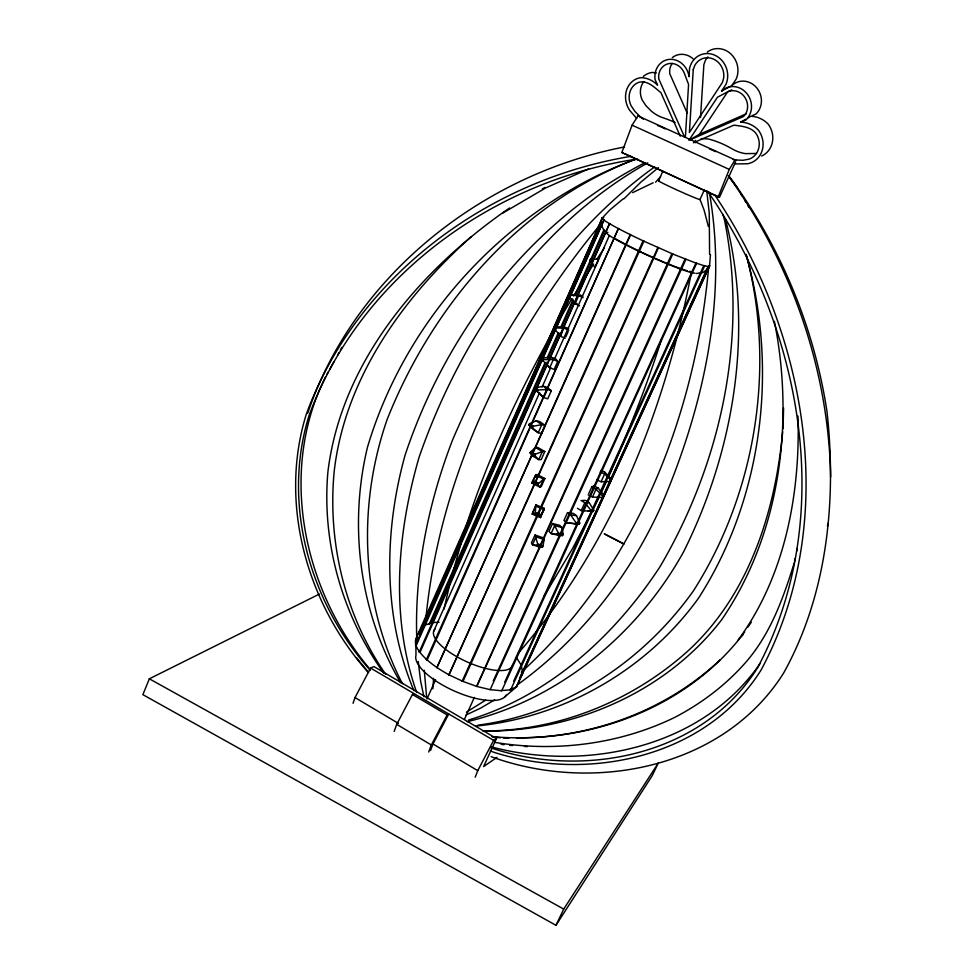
<?xml version="1.0" encoding="UTF-8"?>
<svg xmlns="http://www.w3.org/2000/svg" width="974" height="974" viewBox="0 0 974 974"><rect width="100%" height="100%" fill="white"/><g stroke="black" fill="none" stroke-linecap="round" stroke-linejoin="round"><path stroke-width="1.46" d="M783.583 407.948L783.047 428.803M695.363 142.752L695.412 140.317M432.858 688.874L433.6 678.354M710.46 254.604L709.547 265.841L516.5 686.987L509.877 689.555M685.404 137.188L688.569 84.421L684.345 73.281A14.841 13.234 70.5 0 0 670.051 63.456A14.841 13.234 70.5 0 0 658.68 75.4L658.741 78.821L684.71 137.346M700.513 117.477L703.885 64.528L705.407 60.4A16.716 15.182 71.9 0 1 707.964 56.906M540.607 516.305L540.448 517.62L540.862 514.783L544.052 509.633L535.773 506.09L532.181 514.089L534.775 513.663L535.335 512.421L535.943 504.812L544.198 508.343L544.052 509.633L540.448 517.62L532.181 514.089L535.943 504.812M708.755 266.109C695.473 416.726 634.963 569.12 521.333 672.157M709.596 254.409L709.242 212.819L706.82 191.793M425.285 625.028C438.008 476.481 507.43 336.627 601.579 222.949M782.682 431.75C774.878 515.989 745.95 603.953 678.403 659.191C624.31 704.08 554.73 730.865 484.248 730.987M543.078 545.793L544.064 539.559L543.017 537.733L535.006 534.994L531.439 542.895L532.449 544.746L540.485 547.473L542.518 547.011L543.078 545.793L537.721 543.967L535.006 534.994M691.309 272.55C665.315 410.651 610.929 546.998 517.742 653.822M827.425 526.289L827.997 523.33M601.165 221.354L601.506 219.674M794.577 561.365L795.186 558.431M796.72 551.126L797.329 548.204M522.514 673.558L522.052 675.104M443.998 609.213L450.025 582.878L461.566 541.167M307.723 413.171C354.207 275.338 483.226 174.042 624.456 146.977M532.413 481.643L532.023 483.177L539.961 487.183L541.301 486.513L544.904 478.49L536.978 474.496L535.627 475.142L532.413 481.643L537.721 484.322L539.961 487.183L543.577 479.135L544.904 478.49M462.394 538.391C484.188 465.231 517.097 395.894 554.096 329.309M661.419 339.561C647.138 385.034 629.326 429.327 610.321 473.011L608.507 476.956M353.051 703.301L355.023 697.567L370.595 668.067L373.906 666.569L496.472 738.511L483.603 766.562L496.983 757.382M794.26 562.826C783.486 597.549 771.055 632.479 747.228 660.628C727.006 684.162 702.132 703.131 674.653 717.436C619.16 744.392 555.192 752.391 494.524 742.322M394.19 731.389L396.722 724.352L412.44 694.499L414.12 693.634M428.706 752.013L431.336 744.976L447.139 714.904L448.746 713.979L432.98 743.978L430.545 750.504M735.65 161.769L719.445 197.357L621.826 152.504L632.089 125.183L637.958 115.918L639.443 116.563M475.227 777.179L477.759 770.653L493.635 740.362L496.472 738.511M718.191 196.943L729.27 169.403L735.066 159.882L736.271 160.406M319.399 594.067L149.351 678.805L142.874 694.657L555.959 925.3L652.203 775.706L658.363 762.91L563.715 909.095L555.959 925.3M415.691 639.285L416.336 639.711L415.618 639.334L602.285 218.091L418.869 634.098M568.646 328.749L564.116 326.801L554.425 326.923L553.877 328.165L560.622 336.347L565.176 338.307M553.914 329.115L554.425 326.923M421.365 629.642L601.141 223.095M582.817 296.352L580.626 295.317L570.886 295.049L569.571 295.232L569.023 296.486L575.098 303.73L579.506 305.812M542.177 358.006L541.629 359.248L549.713 367.758L554.157 369.45L557.761 361.342L555.813 358.956L551.394 357.263L542.177 358.006L543.431 359.589L553.317 359.625L557.761 361.342M415.508 644.995L603.941 220.039L416.288 645.36L415.508 644.995L416.202 645.409M542.871 360.83L543.431 359.589M429.084 624.517L544.77 363.29M547.242 357.738L558.309 332.718M560.781 327.167L573.089 299.371M574.928 295.207L603.856 229.901M430.471 623.457L546.195 362.255M548.045 358.079L559.125 333.071M561.584 327.52L573.272 301.112M575.744 295.56L604.671 230.254M534.677 389.15L535.225 387.908L543.407 386.215L547.437 387.469L551.357 390.708L547.753 398.816L543.711 397.575L534.677 389.15L543.711 397.575L547.327 389.442L543.407 386.215M419.258 651.91L609.554 223.655L420.074 652.251L419.258 651.91L420.074 652.251M537.258 391.317L537.806 390.063L547.327 389.442L551.357 390.708M433.6 631.444L539.62 392.619M542.08 387.068L550.712 367.624M554.413 359.296L609.261 235.72M565.772 336.955L568.171 331.55M528.931 424.908L529.479 423.666L536.15 420.817L539.511 421.486L545.172 425.334L541.568 433.406L538.208 432.76L532.559 428.889L528.931 424.908L538.208 432.76L541.824 424.664L545.172 425.334M426.429 659.532L618.393 228.561L427.245 659.873L426.429 659.532L427.245 659.873M532.681 427.489L533.241 426.235L541.824 424.664L536.15 420.817M529.99 452.74L535.335 447.431L537.77 447.456L544.807 451.546L541.203 459.606L538.768 459.618L531.731 455.491L529.99 452.74L534.689 455.491L538.768 459.618L542.384 451.534L544.807 451.546M629.788 234.442L630.604 234.783L436.9 667.665L630.19 234.576M534.689 455.491L535.237 454.237L542.384 451.534L535.335 447.431M426.965 698.991L435.597 679.657M658.558 180.872L662.856 171.241M535.773 477.175L536.978 474.496M601.932 217.981L601.993 218.018A59.012 4.127 24.3 0 0 643.911 241.199L448.904 674.97L643.059 240.822L672.778 254.007L476.943 686.268M537.721 484.322L543.577 479.135L535.627 475.142L532.023 483.177L533.387 482.52M462.2 681.094L657.876 247.518L658.436 247.81L463.015 681.386L462.224 681.009L463.015 681.386M541.203 514.978L544.198 508.343M542.871 542.201L544.064 539.559L536.029 536.82L532.449 544.746L537.161 545.197L537.721 543.967M476.542 686.366L671.938 253.617M552.526 523.501L548.946 531.402L551.114 533.545L558.321 535.347L562.595 535.578L563.155 534.361L561.913 527.445L559.721 525.327L552.526 523.501L554.705 525.619L558.358 533.155L563.155 534.361M464.403 719.396L474.362 697.396M708.354 226.492L704.08 210.043L700.014 199.451L704.36 189.869M561.913 527.445L554.705 525.619L551.114 533.545L557.798 534.385L558.358 533.155M493.27 680.936L685.112 258.987L685.672 259.279M490.166 689.641L685.915 259.364M588.734 493.562L591.717 487.024L593.799 485.831L598.109 487.986L604.063 495.425L602.163 497.446L592.46 497.057L588.138 494.877M567.075 522.807L575.317 523.756L575.865 522.539L570.667 514.893L567.513 512.604L563.922 520.506L567.075 522.807L579.201 524.28L579.749 523.062L576.523 515.709L573.369 513.42L568.974 512.811M581.222 510.632L584.826 502.742L589.197 502.694L593.811 510.206L593.251 511.411L581.222 510.632L577.436 508.318M504.727 682.117L695.935 263.041L704.616 265.914L510.668 689.848L501.038 690.578M476.651 686.402L490.08 689.629L501.732 690.785L696.629 263.321M592.46 497.057L596.051 489.192L598.109 487.986M596.624 479.853L601.08 481.753L604.659 473.924L604.477 471.793L601.141 470.381M590.354 511.472L590.914 510.254L584.826 502.742L581.028 500.441M513.663 681.228L703.155 266.925M519.507 678.354L708.171 266.377L708.768 266.62M521.273 675.189L708.268 266.9M518.29 682.299L709.717 265.89L708.926 265.549L709.62 265.865M601.214 492.734L606.68 480.9M598.791 497.982L572.615 548.399L543.955 596.441M604.428 533.935L624.005 544.04L604.294 533.837M516.5 686.987L515.77 686.597M518.679 682.457L516.281 687.035L504.605 697.043M419.063 632.102L419.916 630.714M555.521 326.728L557.652 322.869M325.401 377.133C278.114 471.647 303.255 590.378 369.913 669.138M326.826 374.552L328.25 371.958M329.687 369.377L333.972 361.622M337.54 355.169L338.964 352.588M340.401 349.995L341.825 347.414M560.488 317.707L572.006 298.494M573.54 295.926L593.641 264.088M596.965 259.023L604.489 247.749M688.935 140.341L717.473 97.217L727.103 92.128A14.927 13.624 68 0 1 743.795 95.927A14.927 13.624 68 0 1 745.597 113.921L743.564 116.466L690.286 139.745M735.382 163.936L747.63 163.754A21.745 19.87 63.7 0 0 758.283 130.005A25.884 23.632 63.1 0 0 740.739 122.188L745.999 119.899A19.09 17.422 68 0 0 746.608 93.236A19.09 17.422 68 0 0 721.539 91.081L725.886 84.507A21.148 19.115 71.2 0 0 714.673 55.141A21.148 19.115 71.2 0 0 689.531 68.533L689.032 76.751A18.981 16.923 70.5 0 0 669.552 59.341A18.981 16.923 70.5 0 0 655.076 79.503L657.596 85.176A25.616 22.56 68.3 0 0 640.709 77.664A21.525 18.981 68.6 0 0 629.728 110.415L636.728 118.451M690.249 139.586L699.442 134.302L727.785 91.678L731.851 89.839M721.539 91.081L731.815 85.615L736.137 79.113A20.856 18.932 71.9 0 0 730.89 53.972A20.856 18.932 71.9 0 0 707.307 52.072M448.539 674.629L462.991 681.423L476.846 686.439M737.695 640.636C784.898 576.888 800.421 494.013 797.962 416.044M742.176 635.425L744.672 631.834M747.995 627.037L751.319 622.24M436.535 667.348L437.35 667.677M741.251 636.996L742.955 634.622M760.097 663.513C702.023 747.74 586.19 772.053 491.359 746.9M506.103 695.156A49.333 17.861 24.2 0 1 454.408 691.053A49.333 17.861 24.2 0 1 415.995 655.125L415.776 639.541L417.42 637.471M420.731 629.703L424.323 625.6M655.563 182.223L660.603 176.684M740.337 637.714C681.897 711.105 583.816 744.696 491.967 736.661M602.176 218.115L609.955 209.848L623.08 198.927M706.966 269.579L702.899 272.61L696.276 273.487M623.92 198.842L641.014 181.992L658.436 167.625M471.392 236.536C403.273 297.277 345.052 378.046 334.252 470.856C327.276 541.885 344.979 615.519 385.704 674.361M720.297 659.69C665.887 711.02 590.841 738.28 516.403 737.805M509.56 207.973C420.658 269.116 341.302 361.244 327.921 471.757C321.578 542.859 342.422 615.495 383.939 673.375M654.723 166.834C561.061 234.186 497.373 335.312 452.557 439.98C428.219 503.241 414.425 571.202 416.787 639.139M516.804 685.258C579.834 639.821 629.496 576.547 661.249 505.798C703.179 407.85 728.235 298.507 709.303 192.158M485.612 700.196L466.449 712.128M604.063 495.425L602.711 496.241L596.051 489.192L591.717 487.024M740.739 122.188L745.731 119.242M748.227 117.769L750.723 116.296M494.719 699.819L480.511 708.195L466.059 714.977M502.657 213.148L545.659 187.945L588.613 168.916M542.36 188.932L544.977 187.41M632.601 192.645L653.164 182.759M647.771 162.853C536.321 225.213 460.361 338.428 419.137 457.086C397.075 532.997 390.111 616.773 416.677 692.441M644.788 162.828C529.479 221.902 445.727 333.364 405.16 454.907C383.793 531.646 382.831 616.505 413.95 690.736M509.889 689.482L510.668 689.848M699.442 134.302L746.388 113.763M752.025 115.736L755.934 114.031A18.823 17.252 68.6 0 0 756.603 87.697A18.823 17.252 68.6 0 0 731.815 85.615M693.427 142.776L733.86 125.183C742.066 126.218 752.318 126.949 756.968 134.948A17.642 16.12 63.7 0 1 749.335 159.079L743.04 160.284L735.614 159.992A39.703 36.282 66.2 0 1 733.142 159.553M636.01 159.03C508.428 206.135 406.085 317.171 367.454 447.297C348.509 526.118 359.564 612.439 400.558 682.652M635.352 159.322C519.166 203.554 432.31 305.666 387.177 419.38C357.762 503.875 360.453 600.739 401.13 681.13L402.676 683.699M425.723 624.906L432.626 622.556L439.067 622.264M468.555 720.017C549.032 695.947 614.777 635.937 660.055 566.649C720.565 463.673 748.312 338.222 724.534 220.148L722.939 214.475M467.289 721.685C559.271 699.49 638.043 634.013 683.565 551.881C734.213 450.292 754.107 330.612 725.581 219.661M631.042 156.339C488.071 179.837 356.934 276.312 306.323 414.133C278.54 503.375 306.956 603.783 368.318 672.486M602.078 218.066L603.795 217.665M577.046 303.401L575.098 303.73L578.702 295.609L580.626 295.317M477.942 725.167C564.579 713.869 643.242 661.541 693.427 590.853C755.861 492.82 776.034 367.283 746.291 254.835M756.481 153.454L745.56 153.636A39.155 35.916 66.7 0 1 734.846 150.337L728.564 146.891A94.977 84.275 57 0 0 713.796 140.548L708.585 139.002L701.207 138.6M475.543 726.093C563.532 717.789 646.894 669.795 698.553 598.109C762.861 497.872 778.628 368.306 745.987 254.336M637.751 159.225L631.761 159.894C489.959 182.929 359.26 278.881 309.062 415.533C281.608 503.595 309.732 602.699 370.363 670.416M516.366 687.047L515.806 686.816M601.08 481.753L610.601 481.509L610.454 480.072M590.914 510.254L593.811 510.206M503.461 738.024L509.025 737.927M582.489 500.429L585.411 500.405L589.197 502.694M482.934 731.097C573.491 732.192 665.68 692.368 721.503 619.975C780.405 534.19 794.516 422.01 774.391 321.347M554.462 327.873L564.226 328.226L568.779 330.198M569.571 295.232L578.702 295.609L583.109 297.691M509.719 745.341L512.604 745.548M524.414 746.401L527.36 746.62M493.124 737.062L500.502 737.756M588.162 510.839L593.251 511.411M575.865 522.539L579.749 523.062M575.317 523.756L579.201 524.28M570.667 514.893L576.523 515.709M501.013 744.209L503.935 744.757M703.825 265.549L708.999 266.754M696.727 263.406L672.486 253.91M643.863 241.199L643.108 240.822M557.798 534.385L562.595 535.578M618.88 228.841L618.1 228.488M609.919 223.874L609.261 223.594M604.306 220.258L603.649 219.966M537.161 545.197L542.518 547.011M621.826 152.504L623.348 153.04M490.811 747.74L494.95 749.237C587.797 778.555 703.739 754.071 757.638 667.64C837.068 518.801 802.466 332.451 711.483 196.858L706.941 190.807M490.312 750.978L494.512 752.488C588.746 782.28 706.442 757.492 761.218 669.795C841.475 519.799 806.63 331.842 714.879 195.141M491.103 756.652C592.545 793.713 723.305 768.79 783.571 673.131C827.486 594.213 836.703 500.283 827.011 411.685C814.094 326.607 779.918 245.083 728.905 175.856M600.203 472.013L604.659 473.924L611.148 480.304L611.002 478.867L604.477 471.793M535.335 512.421L540.862 514.783M534.775 513.663L540.302 516.013M637.958 115.918L735.066 159.882M632.089 125.183L729.27 169.403M624.724 153.673L719.445 197.357M532.973 480.401L538.281 483.08M658.412 247.786L657.645 247.469M149.351 678.805L563.715 909.095M530.55 451.498L535.237 454.237M370.595 668.067L493.635 740.362M412.44 694.499L447.139 714.904M355.023 697.567L398.439 723.414M432.98 743.978L477.759 770.653M396.722 724.352L431.336 744.976M529.479 423.666L533.241 426.235M535.225 387.908L537.806 390.063M556.872 533.922L558.321 535.347M356.435 657.694L368.549 672.45M551.394 357.263L553.317 359.625L549.713 367.758L547.814 365.347M604.136 230.85L601.214 224.763M728.674 176.184L736.855 187.032M728.321 175.783C791.205 263.077 828.582 369.109 830.664 476.968M516.427 657.608L521.041 664.755M740.666 193.449L742.188 196.018M744.477 199.865L746.011 202.434M747.533 204.99L749.055 207.559M680.254 136.177L660.908 92.627C654.723 87.77 647.686 80.002 638.932 82.279A17.459 15.401 68.6 0 0 631.079 105.703L634.89 111.377L640.344 116.868A39.398 34.967 69.7 0 0 643.4 119.169M687.315 113.361L669.722 73.61L669.674 70.225A14.634 13.1 71.1 0 1 672.194 63.468M423.933 696.714L420.61 681.094L418.236 661.492M521.285 665.449L522.551 671.963M426.649 697.335L424.274 670.246M564.116 326.801L560.622 336.347L560.537 334.873M449.355 674.97A55.92 19.748 24.2 0 1 415.776 639.541M709.522 148.937A96.268 84.994 56.8 0 1 715.476 151.627M657.523 125.476A95.61 83.216 59.9 0 1 665.327 128.921M751.977 116.344A25.519 23.413 63.6 0 1 768.06 123.978A21.44 19.675 64.2 0 1 761.668 156.023M643.29 76.471A21.233 18.81 69.1 0 1 651.886 72.49A25.263 22.353 68.7 0 1 656.379 72.977M672.316 57.6A18.713 16.753 71.1 0 1 693.05 58.781M643.838 81.56A17.228 15.255 69.1 0 0 642.292 100.2L646.042 105.789L651.423 111.206A38.863 34.638 70.2 0 0 660.944 117.014L667.421 119.315A94.344 82.522 60.1 0 1 675.152 122.602M510.839 667.896A42.99 14.805 24.2 0 1 461.481 659.215A42.99 14.805 24.2 0 1 434.928 629.204M512.726 664.499A42.99 14.805 24.2 0 1 511.764 666.91M700.014 199.451A22.779 0.791 24.3 0 1 677.831 190.38A22.779 0.791 24.3 0 1 659.008 180.847M694.937 273.158A48.919 3.774 24.3 0 1 641.342 252.424A48.919 3.774 24.3 0 1 607.898 232.384M691.613 271.612A45.23 3.494 24.3 0 1 689.604 271.356M687.133 270.735A45.23 3.494 24.3 0 1 682.056 269.128M680.826 268.702A45.23 3.494 24.3 0 1 643.23 252.96M641.878 252.339A45.23 3.494 24.3 0 1 615.775 238.886M693.245 69.678L689.409 132.488L722.404 82.486L723.645 78.163A16.96 15.328 71.2 0 0 713.37 59.012A16.96 15.328 71.2 0 0 694.766 65.501L693.245 69.678M590.475 259.169L589.915 260.423L594.919 267.326L598.535 259.194L590.475 259.169"/></g></svg>
